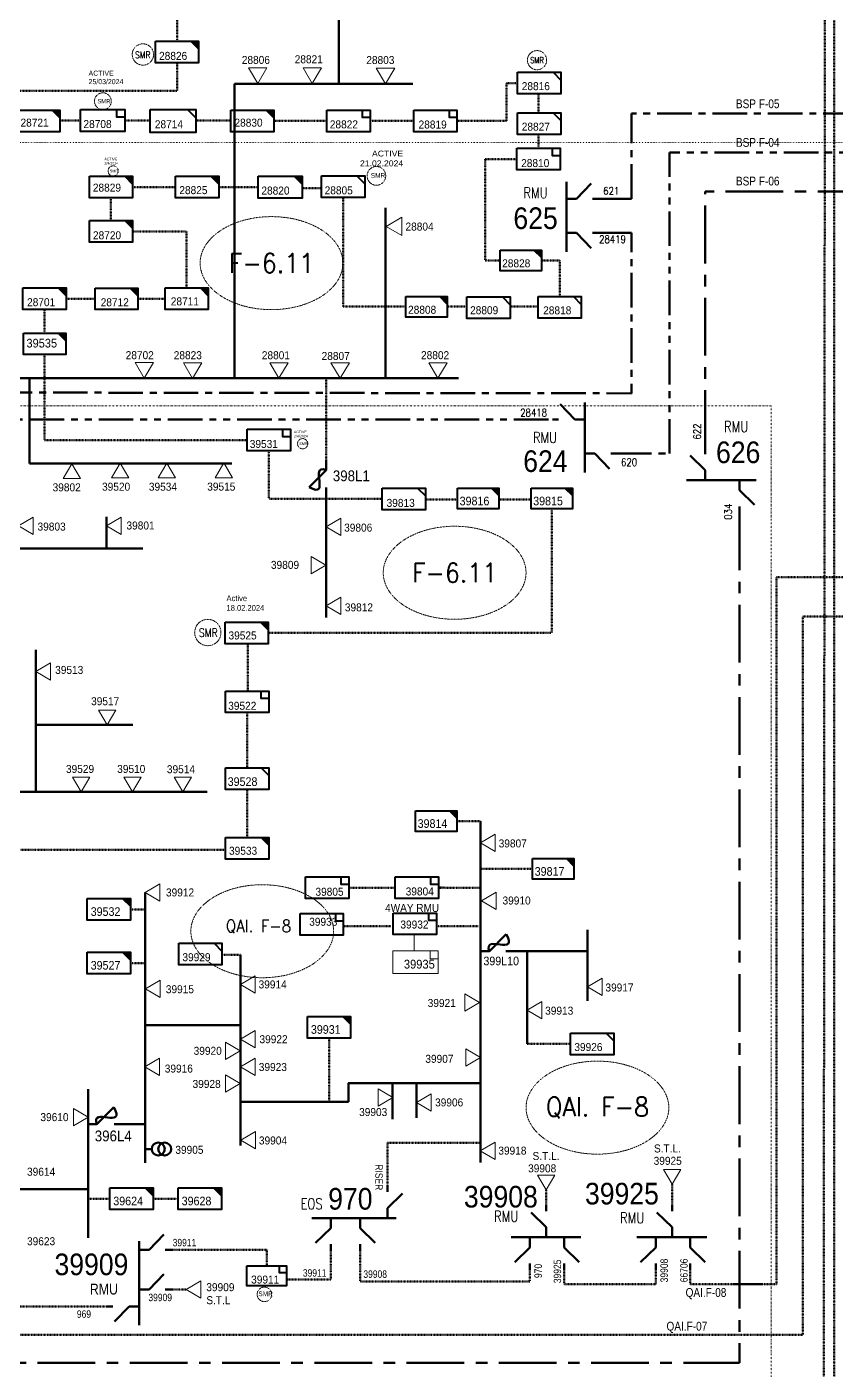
# Model space of a CAD drawing. Header units: metres. Extents: x 65984 to 144644, y -19036 to 23726.
# Drawn here: x 124752 to 125126, y 21395 to 22016 of the extents above; entities that cross this region are included whole.
import ezdxf
from ezdxf.enums import TextEntityAlignment as Align

# ---------------------------------------------------------------- set-up
doc = ezdxf.new("R2010")
doc.units = ezdxf.units.M
doc.header["$MEASUREMENT"] = 0
for name, pattern in [('( Center )', [2, 1.25, -0.25, 0.25, -0.25]), ('( Phantom )', [2.5, 1.25, -0.25, 0.25, -0.25, 0.25, -0.25]), ('DGN Style 1', [0.6, 0, -0.6]), ('DGN Style 2', [0.023128, 0, -0.023128]), ('DGN Style 3', [0.013877, 0, -0.013877]), ('DGN Style 4', [1.6, 0.8, -0.4, 0, -0.4])]:
    doc.linetypes.add(name, pattern=pattern)
doc.layers.get('0').update_dxf_attribs({"color": 95, "lineweight": 40})
for name, color, linetype, lineweight in [('d_eos', 111, 'Continuous', 40), ('d_fco', 5, 'Continuous', 40), ('d_fco text', 95, 'Continuous', 40), ('d_grid line', 7, 'DGN Style 1', 0), ('d_oh branch', 94, 'Continuous', 40), ('d_switch', 95, 'Continuous', 40), ('d_tf', 1, 'Continuous', 40), ('d_tf no', 6, 'Continuous', 40), ('d_tf_200', 1, 'Continuous', 40), ('d_ug cable', 95, 'Continuous', 40), ('d_ug main line', 95, 'Continuous', 40), ('d_unit sub', 7, 'Continuous', 40), ('FDR  1  16', 234, 'Continuous', 40), ('FDR  2  19', 172, 'Continuous', 40), ('fedr no', 95, 'Continuous', 40), ('Level 37', 7, 'Continuous', 0)]:
    doc.layers.add(name, color=color, linetype=linetype, lineweight=lineweight)
doc.styles.add('NASKHF', font='naskhf.shx', dxfattribs={"height": 8})
doc.styles.get("Standard").update_dxf_attribs({"font": 'txt.shx'})
doc.styles.add('Style-Arial', font='arial.ttf')
doc.styles.add('Style-ENGINEERING', font='ENGINEERING.shx')
doc.styles.add('Style-msdefault', font='msdefault.shx')
doc.styles.add('Style-STANDARD', font='STANDARD.shx')

# ---------------------------------------------------------------- blocks, each defined once
blk = doc.blocks.new('TF3')
at = {"color": 0, "linetype": 'ByBlock', "lineweight": -2}
for p, q in [((11.3, 9), (18.3, 9)), ((18.3, 9), (18.3, 2))]:
    blk.add_line(p, q, dxfattribs=at)
at = {"color": 0, "linetype": 'ByBlock', "lineweight": -2, "flags": 128}
blk.add_lwpolyline([(18.3, 2), (11.3, 2), (11.3, 9)], dxfattribs=at)
at = {"color": 0, "linetype": 'ByBlock', "lineweight": -2}
blk.add_3dface([(-21.7, 9), (18.3, 9), (18.3, -11), (-21.7, -11)], dxfattribs=at)
blk = doc.blocks.new('TF_8')
at = {"color": 0, "linetype": 'ByBlock', "lineweight": -2}
blk.add_line((6.3, 4.95), (9.9, 1.35), dxfattribs=at)
blk.add_3dface([(-10.1, 4.95), (9.9, 4.95), (9.9, -5.05), (-10.1, -5.05)], dxfattribs=at)
blk = doc.blocks.new('exist.us-1000kva')
at = {"color": 0, "linetype": 'ByBlock', "lineweight": -2, "flags": 128}
blk.add_lwpolyline([(40, 12.9), (32.8, 20), (40, 20)], close=True, dxfattribs=at)
at = {"color": 0, "linetype": 'ByBlock', "lineweight": -2, "extrusion": (0, 0, -1)}
blk.add_solid([(-40, 12.9), (-32.8, 20), (-40, 20)], dxfattribs=at)
at = {"color": 0, "linetype": 'ByBlock', "lineweight": -2, "xscale": 2, "yscale": 2}
blk.add_blockref('TF_8', (20.2, 10.1), dxfattribs=at)
blk = doc.blocks.new('TFU_9')
at = {"layer": 'd_tf_200', "color": 1, "linetype": 'Continuous', "lineweight": 53}
blk.add_line((0, 10), (0, 0), dxfattribs=at)
for centre in [(0, 30), (0, 20)]:
    blk.add_circle(centre, 10, dxfattribs=at)
blk = doc.blocks.new('FUSE01')
at = {"color": 0, "linetype": 'ByBlock', "lineweight": -2}
blk.add_line((0, -17.15), (0, -22.55), dxfattribs=at)
at = {"color": 0, "linetype": 'ByBlock', "lineweight": -2, "flags": 128}
blk.add_lwpolyline([(0, 0.05), (0, -5.75), (-11.2, -16.95)], dxfattribs=at)
at = {"color": 0, "linetype": 'ByBlock', "lineweight": -2}
blk.add_open_spline([(-11.2, -16.95), (3.4, -25.35), (-11.6, -1.35), (0, -5.75)], degree=3, dxfattribs=at)
blk = doc.blocks.new('*U915')
at = {"layer": 'd_eos', "color": 7, "linetype": 'Continuous', "lineweight": 211, "ltscale": 0.638341}
for p, q in [((-4.63, 8.41), (-11.43, 15.41)), ((0.02, 16.15), (0.02, -16.17)), ((-12.08, 8.41), (-14.9, 8.41)), ((0.02, 8.41), (-4.63, 8.41)), ((0.02, -7.45), (4.67, -7.45)), ((4.67, -7.45), (11.46, -14.45)), ((12.11, -7.45), (14.93, -7.45))]:
    blk.add_line(p, q, dxfattribs=at)
blk = doc.blocks.new('*U917')
at = {"layer": 'd_eos', "color": 7, "linetype": 'Continuous', "lineweight": 211, "ltscale": 0.638341}
for p, q in [((0.15, 12.11), (0.15, 14.94)), ((0.15, 4.67), (-6.85, 11.47)), ((16.17, 0.02), (-16.15, 0.02)), ((-7.43, 0.02), (-7.43, -4.63)), ((0.15, 0.02), (0.15, 4.67)), ((8.43, 0.02), (8.43, -4.63)), ((-7.43, -4.63), (-14.43, -11.43)), ((8.43, -4.63), (15.43, -11.43)), ((-7.43, -12.08), (-7.43, -14.9)), ((8.43, -12.07), (8.43, -14.9))]:
    blk.add_line(p, q, dxfattribs=at)
blk = doc.blocks.new('TRA1_457')
at = {"layer": 'd_tf', "color": 5, "linetype": 'Continuous', "lineweight": 0, "ltscale": 0.000361655, "extrusion": (0, 0, -1), "flags": 128}
blk.add_lwpolyline([(-10, -17), (0, 0), (10, -17)], close=True, dxfattribs=at)
blk = doc.blocks.new('TRA1_456')
at = {"layer": 'd_tf', "color": 5, "linetype": 'Continuous', "lineweight": 0, "ltscale": 0.000361655, "xscale": 1.000046566207836, "yscale": 1.000046566207836, "zscale": 1.000046566207836, "rotation": 180}
blk.add_blockref('TRA1_457', (0, 0), dxfattribs=at)
blk = doc.blocks.new('TRA1_459')
at = {"layer": 'd_tf', "color": 1, "linetype": 'Continuous', "lineweight": 0, "ltscale": 0.000361655, "extrusion": (0, 0, -1), "flags": 128}
blk.add_lwpolyline([(-10, -17), (0, 0), (10, -17)], close=True, dxfattribs=at)
blk = doc.blocks.new('TRA1_458')
at = {"layer": 'd_tf', "color": 1, "linetype": 'Continuous', "lineweight": 0, "ltscale": 0.000361655, "xscale": 1.000046566207836, "yscale": 1.000046566207836, "zscale": 1.000046566207836, "rotation": 180}
blk.add_blockref('TRA1_459', (0, 0), dxfattribs=at)
blk = doc.blocks.new('TRA1_463')
at = {"layer": 'd_tf', "color": 1, "linetype": 'Continuous', "lineweight": 0, "ltscale": 0.000361655, "flags": 128}
blk.add_lwpolyline([(10, -16.9), (0, 0.1), (-10, -16.9)], close=True, dxfattribs=at)
blk = doc.blocks.new('TRA1_462')
at = {"layer": 'd_tf', "color": 1, "linetype": 'Continuous', "lineweight": 0, "ltscale": 0.000361655, "xscale": 1.000046566207836, "yscale": 1.000046566207836, "zscale": 1.000046566207836, "rotation": 180}
blk.add_blockref('TRA1_463', (0, 0), dxfattribs=at)
blk = doc.blocks.new('TRA1_465')
at = {"layer": 'd_tf', "color": 1, "linetype": 'Continuous', "lineweight": 0, "ltscale": 0.000361655, "extrusion": (0, 0, -1), "flags": 128}
blk.add_lwpolyline([(-10, -17), (0, 0), (10, -17)], close=True, dxfattribs=at)
blk = doc.blocks.new('TRA1_464')
at = {"layer": 'd_tf', "color": 1, "linetype": 'Continuous', "lineweight": 0, "ltscale": 0.000361655, "xscale": 1.000046566207836, "yscale": 1.000046566207836, "zscale": 1.000046566207836, "rotation": 180}
blk.add_blockref('TRA1_465', (0, 0), dxfattribs=at)
blk = doc.blocks.new('TRA1_467')
at = {"layer": 'd_tf', "color": 1, "linetype": 'Continuous', "lineweight": 0, "ltscale": 0.000366392, "extrusion": (0, 0, -1), "flags": 128}
blk.add_lwpolyline([(-10, -17), (0, 0), (10, -17)], close=True, dxfattribs=at)
blk = doc.blocks.new('TRA1_466')
at = {"layer": 'd_tf', "color": 1, "linetype": 'Continuous', "lineweight": 0, "ltscale": 0.000366392, "xscale": 1.000046566207834, "yscale": 1.000046566207834, "zscale": 1.000046566207834, "rotation": 180}
blk.add_blockref('TRA1_467', (0, 0), dxfattribs=at)
blk = doc.blocks.new('TRA1_535')
at = {"layer": 'd_tf', "color": 5, "linetype": 'Continuous', "lineweight": 0, "ltscale": 0.000361655, "extrusion": (0, 0, -1), "flags": 128}
blk.add_lwpolyline([(-10, -17), (0, 0), (10, -17)], close=True, dxfattribs=at)
blk = doc.blocks.new('TRA1_534')
at = {"layer": 'd_tf', "color": 5, "linetype": 'Continuous', "lineweight": 0, "ltscale": 0.000361655, "xscale": 1.000046566207836, "yscale": 1.000046566207836, "zscale": 1.000046566207836, "rotation": 180}
blk.add_blockref('TRA1_535', (0, 0), dxfattribs=at)
blk = doc.blocks.new('TRA1_537')
at = {"layer": 'd_tf', "color": 5, "linetype": 'Continuous', "lineweight": 0, "ltscale": 0.000361655, "flags": 128}
blk.add_lwpolyline([(10.1, -17), (0.1, 0), (-9.9, -17)], close=True, dxfattribs=at)
blk = doc.blocks.new('TRA1_536')
at = {"layer": 'd_tf', "color": 5, "linetype": 'Continuous', "lineweight": 0, "ltscale": 0.000361655, "xscale": 1.000046566207836, "yscale": 1.000046566207836, "zscale": 1.000046566207836, "rotation": 180}
blk.add_blockref('TRA1_537', (0, 0), dxfattribs=at)
blk = doc.blocks.new('TRA1_469')
at = {"layer": 'd_tf', "color": 1, "linetype": 'Continuous', "lineweight": 0, "ltscale": 0.000361655, "flags": 128}
blk.add_lwpolyline([(10.1, -17.1), (0.1, -0.1), (-9.9, -17.1)], close=True, dxfattribs=at)
blk = doc.blocks.new('TRA1_468')
at = {"layer": 'd_tf', "color": 1, "linetype": 'Continuous', "lineweight": 0, "ltscale": 0.000361655, "xscale": 1.000046566207836, "yscale": 1.000046566207836, "zscale": 1.000046566207836, "rotation": 180}
blk.add_blockref('TRA1_469', (0, 0), dxfattribs=at)
blk = doc.blocks.new('TRA1_461')
at = {"layer": 'd_tf', "color": 5, "linetype": 'Continuous', "lineweight": 0, "ltscale": 0.000361655, "flags": 128}
blk.add_lwpolyline([(10, -17), (0, 0), (-10, -17)], close=True, dxfattribs=at)
blk = doc.blocks.new('TRA1_460')
at = {"layer": 'd_tf', "color": 5, "linetype": 'Continuous', "lineweight": 0, "ltscale": 0.000361655, "xscale": 1.000046566207836, "yscale": 1.000046566207836, "zscale": 1.000046566207836, "rotation": 180}
blk.add_blockref('TRA1_461', (0, 0), dxfattribs=at)

msp = doc.modelspace()

# ---------------------------------------------------------------- linework, layer by layer
at = {"layer": 'd_eos', "color": 7, "linetype": 'Continuous', "lineweight": 211, "ltscale": 0.638341}
for p, q in [((125001.41, 21944.76), (125001.41, 21912.44)), ((125006.06, 21937.01), (125012.86, 21944.02)), ((125001.41, 21937.01), (125006.06, 21937.01)), ((125013.51, 21937.01), (125016.33, 21937.01)), ((125001.41, 21921.16), (125006.06, 21921.16)), ((125006.06, 21921.16), (125012.86, 21914.15)), ((125013.5, 21921.16), (125016.33, 21921.16)), ((124918.61, 21477.78), (124918.61, 21480.6)), ((124918.61, 21470.33), (124925.61, 21477.13)), ((124918.61, 21465.68), (124918.61, 21470.33)), ((124922.64, 21465.69), (124883.68, 21465.68)), ((124892.4, 21465.68), (124892.4, 21461.03)), ((124905.95, 21465.69), (124905.95, 21461.04)), ((124808.39, 21451.07), (124815.18, 21458.07)), ((124892.4, 21461.03), (124885.39, 21454.24)), ((124905.95, 21461.04), (124912.95, 21454.24)), ((124803.74, 21455.1), (124803.74, 21416.14)), ((124803.74, 21451.07), (124808.39, 21451.07)), ((124815.83, 21451.07), (124818.66, 21451.07)), ((124892.4, 21453.59), (124892.4, 21450.77)), ((124905.95, 21453.59), (124905.95, 21450.77)), ((124808.39, 21432.73), (124815.18, 21439.73)), ((124803.74, 21432.73), (124808.39, 21432.73)), ((124815.83, 21432.73), (124818.66, 21432.73)), ((124791.65, 21424.86), (124788.82, 21424.86)), ((124799.09, 21424.86), (124792.29, 21417.86)), ((124803.74, 21424.86), (124799.09, 21424.86))]:
    msp.add_line(p, q, dxfattribs=at)
at = {"layer": 'd_grid line', "color": 7, "linetype": 'DGN Style 1', "lineweight": 0, "flags": 128}
for points in [[(124328.35, 21962.97), (124328.35, 22562.98), (125318.3, 22562.98), (125318.3, 21962.97)], [(124328.35, 21362.97), (124328.35, 21962.97), (125318.3, 21962.97), (125318.3, 21362.97)]]:
    msp.add_lwpolyline(points, close=True, dxfattribs=at)
at = {"layer": 'd_oh branch', "color": 5, "linetype": 'Continuous', "lineweight": 100}
for p, q in [((124896.1, 21990.1), (124896.1, 22037.52)), ((124917.67, 21853.96), (124917.67, 21932.81)), ((124698.58, 21853.96), (124951.48, 21853.96)), ((124890.27, 21799.77), (124890.27, 21743.36)), ((124788.66, 21775.2), (124788.66, 21789.92)), ((124755.99, 21728.38), (124755.99, 21662.72)), ((124755.99, 21693.79), (124800.77, 21693.79)), ((124637.73, 21662.7), (124835.18, 21662.72))]:
    msp.add_line(p, q, dxfattribs=at)
at = {"layer": 'd_oh branch', "color": 1, "linetype": 'Continuous', "lineweight": 100}
for p, q in [((124961.71, 21491.35), (124961.71, 21649.26)), ((124806.57, 21491.2), (124806.57, 21616.16)), ((124983.28, 21589.06), (124983.28, 21546.22)), ((124850.61, 21499.21), (124850.61, 21587.45)), ((124850.61, 21554.95), (124806.57, 21554.95)), ((124921.02, 21511.48), (124921.02, 21528.07)), ((124780.11, 21456.59), (124780.11, 21525.32)), ((124806.57, 21509.08), (124795.5, 21509.08)), ((124780.11, 21479.01), (124744.06, 21479.01))]:
    msp.add_line(p, q, dxfattribs=at)
at = {"layer": 'd_oh branch', "color": 5, "linetype": 'Continuous', "lineweight": 100, "flags": 128}
for points in [[(124847.83, 21853.96), (124847.83, 21990.1)], [(124847.83, 21990.1), (124930.32, 21990.1)], [(124753.04, 21853.96), (124753.04, 21814.53)], [(124753.04, 21814.53), (124846.57, 21814.53)], [(124747.95, 21775.2), (124805.54, 21775.2)]]:
    msp.add_lwpolyline(points, dxfattribs=at)
at = {"layer": 'd_oh branch', "color": 1, "linetype": 'Continuous', "lineweight": 13, "flags": 128}
msp.add_lwpolyline([(124931.04, 21596.74), (124931.04, 21589.31)], dxfattribs=at)
at = {"layer": 'd_oh branch', "color": 1, "linetype": 'Continuous', "lineweight": 100, "flags": 128}
for points in [[(125011.1, 21599.01), (125011.1, 21566.07)], [(124973.44, 21589.06), (125011.1, 21589.06)], [(124900.59, 21519.4), (124900.59, 21528.07), (124961.71, 21528.07)], [(124932.1, 21512.01), (124932.1, 21528.07)], [(124850.61, 21519.4), (124900.59, 21519.4)]]:
    msp.add_lwpolyline(points, dxfattribs=at)
at = {"layer": 'd_ug cable', "color": 6, "linetype": 'DGN Style 3', "lineweight": 100}
msp.add_line((124821.29, 22009.84), (124821.29, 22029), dxfattribs=at)
at = {"layer": 'd_ug cable', "color": 5, "linetype": 'DGN Style 3', "lineweight": 100}
for p, q in [((124988.48, 21977), (124988.48, 21985.43)), ((124767.15, 21973.16), (124776.64, 21973.16)), ((124797.09, 21973.16), (124808.8, 21973.16)), ((124830, 21973.16), (124846.22, 21973.16)), ((124866.11, 21972.97), (124890.58, 21972.97)), ((124910.57, 21972.97), (124930.75, 21972.97)), ((124988.48, 21960.35), (124988.48, 21966.71)), ((124820.56, 21942.36), (124800.66, 21942.36)), ((124840.56, 21942.36), (124858.79, 21942.36)), ((124790.71, 21937.37), (124790.71, 21926.9)), ((124769.93, 21890.71), (124783.37, 21890.71)), ((124803.21, 21890.68), (124815.74, 21890.68)), ((124946.3, 21887.15), (124955.44, 21887.15)), ((124975.65, 21887.15), (124988.42, 21887.15)), ((124890.27, 21815.6), (124890.27, 21853.99)), ((124936.16, 21797.89), (124951.05, 21797.89)), ((124970.18, 21797.89), (124985.07, 21797.89)), ((124853.97, 21709.39), (124853.97, 21731.25)), ((124853.73, 21673.91), (124853.73, 21699.39)), ((124853.73, 21663.91), (124853.73, 21641.72))]:
    msp.add_line(p, q, dxfattribs=at)
at = {"layer": 'd_ug cable', "color": 1, "linetype": 'DGN Style 3', "lineweight": 100}
for p, q in [((124961.71, 21649.26), (124950.71, 21649.26)), ((124985.77, 21627.13), (124961.71, 21627.13)), ((124942.23, 21618.57), (124945.16, 21618.57)), ((124942.23, 21618.43), (124961.69, 21618.43)), ((124799.72, 21608.44), (124806.57, 21608.44)), ((124941.07, 21600.72), (124960.53, 21600.72)), ((124799.72, 21583.6), (124806.57, 21583.6)), ((124850.61, 21587.45), (124842.07, 21587.45)), ((124891.6, 21548.93), (124891.6, 21519.4)), ((124780.11, 21474.63), (124790.2, 21474.63)), ((124810.17, 21474.63), (124821.84, 21474.63)), ((124818.66, 21432.73), (124825.46, 21432.73))]:
    msp.add_line(p, q, dxfattribs=at)
at = {"layer": 'd_ug cable', "color": 1, "linetype": 'DGN Style 3', "lineweight": 100, "flags": 128}
for points in [[(124793.56, 20416.16), (124792.07, 20891.4), (125120.04, 20891.44), (125121.21, 22335.69), (123123.25, 22333.08)], [(125098.65, 21762.07), (125098.65, 21435.12), (125078.86, 21435.12)], [(128118.74, 21007.54), (128118.74, 21762.07), (125098.65, 21762.07)], [(124922.24, 21618.33), (124900.74, 21618.33)], [(124920.11, 21600.72), (124898.61, 21600.72)], [(124983.28, 21546.22), (125003.38, 21546.22)], [(124918.61, 21480.6), (124918.61, 21500.55), (124961.71, 21500.55)], [(124788.82, 21424.86), (124700.27, 21424.86), (124700.27, 21457.68), (124677.53, 21457.68)], [(124818.66, 21451.07), (124862.78, 21451.07), (124862.78, 21443.58)], [(124892.4, 21450.77), (124892.4, 21437.33), (124871.95, 21437.33)], [(124905.95, 21450.77), (124905.95, 21436.38), (124984.46, 21436.38), (124984.46, 21441.81)], [(125000.36, 21441.88), (125000.36, 21435.12), (125042.72, 21435.12), (125042.72, 21441.88)], [(125058.58, 21441.88), (125058.58, 21435.12), (125092.03, 21435.12)]]:
    msp.add_lwpolyline(points, dxfattribs=at)
at = {"layer": 'd_ug cable', "color": 11, "linetype": 'DGN Style 3', "lineweight": 100, "flags": 128}
msp.add_lwpolyline([(116936.07, 20791.07), (116989.75, 20791.07), (116989.75, 20008.05), (117030.6, 20008.05), (117030.6, 19932.59), (125125.2, 19932.59), (125125.2, 22069.98), (125473.72, 22069.98)], dxfattribs=at)
at = {"layer": 'd_ug cable', "color": 6, "linetype": 'DGN Style 3', "lineweight": 100, "flags": 128}
msp.add_lwpolyline([(124565.46, 21973.87), (124555.76, 21973.87), (124555.76, 21986.82), (124821.29, 21986.82), (124821.29, 21999.86)], dxfattribs=at)
at = {"layer": 'd_ug cable', "color": 5, "linetype": 'DGN Style 3', "lineweight": 100, "flags": 128}
for points in [[(124950.75, 21972.97), (124973.74, 21972.97), (124973.74, 21990.43), (124978.84, 21990.43)], [(124970.73, 21908.44), (124963.84, 21908.44), (124963.84, 21955.35), (124978.48, 21955.35)], [(124888.31, 21941.87), (124879.44, 21941.87)], [(124898.09, 21937.51), (124898.09, 21887.15), (124927.29, 21887.15)], [(124825.73, 21895.72), (124825.73, 21921.91), (124800.66, 21921.91)], [(124998.31, 21891.74), (124998.31, 21908.44), (124989.83, 21908.44)], [(124759.95, 21874.62), (124759.95, 21885.71)], [(124853.71, 21825.43), (124759.95, 21825.43), (124760.03, 21864.98)], [(124863.48, 21736.26), (124994.62, 21736.26), (124994.62, 21793.6)], [(124843.75, 21636.03), (124657.43, 21636.03)]]:
    msp.add_lwpolyline(points, dxfattribs=at)
at = {"layer": 'd_ug cable', "color": 2, "linetype": 'DGN Style 4', "lineweight": 0, "flags": 128}
msp.add_lwpolyline([(124555.56, 21761.18), (124506.14, 21761.18), (124506.14, 21841.3), (125096.13, 21841.3), (125096.13, 20901.83), (124834.53, 20901.83), (124834.53, 20415.29)], dxfattribs=at)
at = {"layer": 'd_ug cable', "color": 5, "linetype": 'DGN Style 2', "lineweight": 100, "flags": 128}
msp.add_lwpolyline([(124916.16, 21798.18), (124863.7, 21798.18), (124863.7, 21820.44)], dxfattribs=at)
at = {"layer": 'd_ug cable', "color": 2, "linetype": 'DGN Style 3', "lineweight": 13}
for centre, radius in [((124805.5, 22003.67), 4.93), ((124987.82, 22001.04), 4.44), ((124786.98, 21982.05), 3.89), ((124913.52, 21947.56), 4.32), ((124835.53, 21736.42), 6.09), ((124861.71, 21430.44), 3.36)]:
    msp.add_circle(centre, radius, dxfattribs=at)
at = {"layer": 'd_ug cable', "color": 1, "linetype": 'DGN Style 3', "lineweight": 13}
for centre in [(124791.73, 21949.84), (124879.39, 21823.72)]:
    msp.add_circle(centre, 2.36, dxfattribs=at)
at = {"layer": 'd_ug main line', "color": 220, "linetype": '( Center )', "lineweight": 140, "ltscale": 12.802868}
for p, q in [((125016.33, 21937.01), (125031.52, 21937.01)), ((125016.33, 21921.16), (125031.52, 21921.16))]:
    msp.add_line(p, q, dxfattribs=at)
at = {"layer": 'd_ug main line', "color": 220, "linetype": '( Center )', "lineweight": 140, "ltscale": 12.802868, "flags": 128}
for points in [[(125031.52, 21937.01), (125031.52, 21976.38), (128516.68, 21976.38)], [(124482.25, 21847.71), (125031.52, 21847.01), (125031.52, 21921.16)]]:
    msp.add_lwpolyline(points, dxfattribs=at)
at = {"layer": 'd_ug main line', "color": 131, "linetype": '( Phantom )', "lineweight": 70, "ltscale": 12.802868, "flags": 128}
for points in [[(125049.15, 21819.13), (125049.15, 21958.38), (128429.36, 21958.38), (128429.36, 21842.29), (128978.78, 21842.29)], [(124304.94, 21834.98), (124996.4, 21834.98)], [(125024.82, 21819.13), (125049.15, 21819.13)]]:
    msp.add_lwpolyline(points, dxfattribs=at)
at = {"layer": 'd_ug main line', "color": 5, "linetype": 'DGN Style 3', "lineweight": 140, "flags": 128}
for points in [[(128853.83, 20829.63), (128099.26, 20829.63), (128099.26, 21743.89), (125110.71, 21743.89), (125110.71, 21411.77)], [(124651.46, 21479.64), (124630.88, 21479.64), (124630.88, 21411.77), (125110.71, 21411.77)]]:
    msp.add_lwpolyline(points, dxfattribs=at)
at = {"layer": 'FDR  1  16', "color": 7, "linetype": '( Center )', "lineweight": 120, "ltscale": 21.338113, "flags": 128}
for points in [[(125065.62, 21821.76), (125065.62, 21940.38), (128413.98, 21940.38), (128413.98, 21816.86)], [(125081.48, 21791.92), (125081.48, 21791.92), (125081.48, 21398.75)], [(123988.61, 21398.75), (125081.48, 21398.75)]]:
    msp.add_lwpolyline(points, dxfattribs=at)
at = {"layer": 'FDR  2  19', "color": 1, "linetype": 'DGN Style 3', "lineweight": 53}
for p, q in [((124992.08, 21471.72), (124992.09, 21478.66)), ((125050.31, 21471.72), (125050.31, 21481.39))]:
    msp.add_line(p, q, dxfattribs=at)
at = {"layer": 'fedr no', "color": 82, "linetype": 'DGN Style 3', "lineweight": 13, "true_color": 0x1dc70e}
for centre in [(124864.99, 21907.21), (124949.71, 21764.06), (124860.71, 21598.32), (125015.76, 21516.76)]:
    msp.add_ellipse(centre, major_axis=(33.02, 0), ratio=0.651175, dxfattribs=at)

# ---------------------------------------------------------------- block references
at = {"layer": 'd_eos', "color": 7, "linetype": 'Continuous', "lineweight": 211, "ltscale": 0.638341}
for name, p in [('*U915', (125009.89, 21826.58)), ('*U917', (124991.93, 21456.78)), ('*U917', (125050.16, 21456.78))]:
    msp.add_blockref(name, p, dxfattribs=at)
at = {"layer": 'd_eos', "color": 7, "linetype": 'Continuous', "lineweight": 211, "ltscale": 0.638341, "extrusion": (0, 0, -1), "rotation": 90.00000000000001}
msp.add_blockref('*U915', (-125073.07, 21806.82), dxfattribs=at)
at = {"layer": 'd_fco', "color": 5, "linetype": 'Continuous', "lineweight": 100, "xscale": 0.7, "yscale": 0.7, "zscale": 0.2499179648993302, "rotation": 359.9999999999999}
msp.add_blockref('FUSE01', (124890.27, 21815.55), dxfattribs=at)
at = {"layer": 'd_fco', "color": 1, "linetype": 'Continuous', "lineweight": 100, "xscale": 0.7, "yscale": -0.7}
for p, zscale, rotation in [((124961.74, 21589.06), 0.2499179648993302, 269.9999999999999), ((124780.15, 21509.08), 0.08714100615406517, 270)]:
    msp.add_blockref('FUSE01', p, dxfattribs=dict(at, zscale=zscale, rotation=rotation))
at = {"layer": 'd_tf', "color": 5, "linetype": 'Continuous', "lineweight": 0, "ltscale": 0.000361655}
for name, p, xscale, yscale, zscale, rotation in [('TRA1_536', (124858.69, 21990.31), 0.425244286565288, 0.425244286565288, 0.425244286565288, 359.9999999999999), ('TRA1_536', (124883.86, 21990.31), 0.425244286565288, 0.425244286565288, 0.425244286565288, 359.9999999999999), ('TRA1_536', (124917.75, 21990.1), 0.425244286565288, 0.425244286565288, 0.425244286565288, 359.9999999999999), ('TRA1_536', (124917.99, 21924.15), 0.425244286565288, 0.425244286565288, 0.425244286565288, 269.9999999999999), ('TRA1_534', (124806.15, 21853.97), 0.425244286565288, 0.425244286565288, 0.425244286565288, 359.9999999999999), ('TRA1_534', (124828.47, 21853.93), 0.425244286565288, 0.425244286565288, 0.425244286565288, 359.9999999999999), ('TRA1_534', (124868.39, 21853.96), 0.425244286565288, 0.425244286565288, 0.425244286565288, 359.9999999999999), ('TRA1_534', (124896.74, 21853.96), 0.425244286565288, 0.425244286565288, 0.425244286565288, 359.9999999999999), ('TRA1_456', (124772.61, 21814.38), 0.4, 0.4, 0.4, 180), ('TRA1_456', (124794.95, 21814.69), 0.4, 0.4, 0.4, 180), ('TRA1_460', (124816.61, 21814.69), 0.4, 0.4, 0.4, 180), ('TRA1_456', (124842.88, 21814.81), 0.4, 0.4, 0.4, 180), ('TRA1_456', (124747.96, 21785.8), 0.4, 0.4, 0.4, 270), ('TRA1_456', (124890.12, 21767.5), 0.4, 0.4, 0.4, 89.99999999999997), ('TRA1_456', (124755.98, 21718.41), 0.4, 0.4, 0.4, 270), ('TRA1_456', (124776.98, 21662.7), 0.4, 0.4, 0.4, 359.9999999999999), ('TRA1_456', (124800.67, 21662.7), 0.4, 0.4, 0.4, 359.9999999999999), ('TRA1_456', (124823.98, 21662.7), 0.4, 0.4, 0.4, 359.9999999999999)]:
    msp.add_blockref(name, p, dxfattribs=dict(at, xscale=xscale, yscale=yscale, zscale=zscale, rotation=rotation))
at = {"layer": 'd_tf', "color": 5, "linetype": 'Continuous', "lineweight": 0, "ltscale": 0.000361655, "extrusion": (0, 0, -1)}
for name, p, xscale, yscale, zscale, rotation in [('TRA1_534', (-124941.99, 21853.95), 0.425244286565288, 0.425244286565288, 0.425244286565288, 359.9999999999999), ('TRA1_456', (-124788.66, 21785.73), 0.4, 0.4, 0.4, 90), ('TRA1_456', (-124890.26, 21785.35), 0.4, 0.4, 0.4, 90.00000000000001), ('TRA1_456', (-124890.26, 21748.75), 0.4, 0.4, 0.4, 90.00000000000001)]:
    msp.add_blockref(name, p, dxfattribs=dict(at, xscale=xscale, yscale=yscale, zscale=zscale, rotation=rotation))
at = {"layer": 'd_tf', "color": 5, "linetype": 'Continuous', "lineweight": 0, "ltscale": 0.000361655, "extrusion": (0, 0, -1), "xscale": 0.4, "yscale": 0.4, "zscale": 0.4}
msp.add_blockref('TRA1_456', (-124788.98, 21693.78), dxfattribs=at)
at = {"layer": 'd_tf', "color": 1, "linetype": 'Continuous', "lineweight": 0, "ltscale": 0.000361655, "extrusion": (0, 0, -1), "xscale": 0.4, "yscale": 0.4, "zscale": 0.4}
for name, p, rotation in [('TRA1_458', (-124961.71, 21639.26), 90.00000000000001), ('TRA1_468', (-124962.14, 21612.43), 90.00000000000001), ('TRA1_458', (-125011.09, 21572.55), 90.00000000000001), ('TRA1_458', (-124983.26, 21561.76), 90.00000000000001), ('TRA1_462', (-124850.5, 21543.04), 270.0056822723145), ('TRA1_464', (-124850.55, 21527.97), 270.0056822723848), ('TRA1_462', (-124921.03, 21521.49), 269.9999999996048), ('TRA1_462', (-124780.09, 21512.35), 269.9999999999999), ('TRA1_458', (-124961.58, 21496.82), 90.00000000000001), ('TRA1_462', (-124825.48, 21432.72), 89.99999999999994)]:
    msp.add_blockref(name, p, dxfattribs=dict(at, rotation=rotation))
at = {"layer": 'd_tf', "color": 1, "linetype": 'Continuous', "lineweight": 0, "ltscale": 0.000361655, "xscale": 0.4, "yscale": 0.4, "zscale": 0.4}
for name, p, rotation in [('TRA1_462', (124806.54, 21616.18), 270), ('TRA1_462', (124806.75, 21571.73), 270), ('TRA1_462', (124850.63, 21573.68), 270), ('TRA1_458', (124961.15, 21565.34), 89.99999999999997), ('TRA1_462', (124850.72, 21548.46), 270), ('TRA1_462', (124806.49, 21535.67), 270), ('TRA1_462', (124850.72, 21535.58), 270), ('TRA1_458', (124961.64, 21539.98), 89.99999999999997), ('TRA1_468', (124850.71, 21501.64), 270)]:
    msp.add_blockref(name, p, dxfattribs=dict(at, rotation=rotation))
at = {"layer": 'd_tf', "color": 1, "linetype": 'Continuous', "lineweight": 0, "ltscale": 0.000366392, "extrusion": (0, 0, -1), "xscale": 0.4, "yscale": 0.4, "zscale": 0.4, "rotation": 89.99999999999997}
msp.add_blockref('TRA1_466', (-124932.02, 21519.19), dxfattribs=at)
at = {"layer": 'd_tf', "color": 1, "linetype": 'Continuous', "lineweight": 0, "ltscale": 0.000361655, "xscale": 0.4, "yscale": 0.4, "zscale": 0.4}
for name, p in [('TRA1_462', (125050.33, 21481.39)), ('TRA1_468', (124992.1, 21478.66))]:
    msp.add_blockref(name, p, dxfattribs=at)
at = {"layer": 'd_tf_200', "color": 1, "linetype": 'Continuous', "lineweight": 53, "xscale": 0.3, "yscale": 0.3, "zscale": 0.3, "rotation": 269.9999999999998}
msp.add_blockref('TFU_9', (124806.59, 21497.63), dxfattribs=at)
at = {"layer": 'd_unit sub', "color": 2, "linetype": 'Continuous', "lineweight": 40}
for name, p, xscale, yscale, zscale in [('exist.us-1000kva', (124811.34, 21999.86), 0.4973950146662732, 0.4988120492116785, 0.6975792102448954), ('TF3', (124787.73, 21973.67), 0.5111325605708967, 0.5111325605708967, 0.2449196056013438), ('exist.us-1000kva', (124780.77, 21937.37), 0.4973950146662732, 0.4988120492116785, 0.6975792102448954), ('TF_8', (124898.19, 21942.56), 0.999671859597321, 0.999671859597321, 0.2499179648993302), ('TF3', (124864.55, 21825.93), 0.4998359297986605, 0.4998359297986605, 0.2499179648993302), ('exist.us-1000kva', (124843.51, 21731.25), 0.4993602584163842, 0.5007828917679735, 0.6975792102448954)]:
    msp.add_blockref(name, p, dxfattribs=dict(at, xscale=xscale, yscale=yscale, zscale=zscale))
at = {"layer": 'd_unit sub', "color": 5, "linetype": 'Continuous', "lineweight": 40}
for name, p, xscale, yscale, zscale in [('TF_8', (124988.93, 21990.48), 0.999671859597321, 0.999671859597321, 0.2499179648993302), ('exist.us-1000kva', (124747.25, 21967.98), 0.4973950146662732, 0.4988120492116785, 0.6975792102448954), ('TF_8', (124819.51, 21973.02), 1.060069151533069, 1.060069151533069, 0.2449196056013438), ('exist.us-1000kva', (124846.22, 21967.98), 0.4973950146662732, 0.4988120492116785, 0.6975792102448954), ('TF3', (124901.42, 21973.47), 0.4998359297986605, 0.4998359297986605, 0.2499179648993302), ('TF3', (124941.6, 21973.47), 0.4998359297986605, 0.4998359297986605, 0.2499179648993302), ('TF_8', (124988.93, 21971.76), 0.999671859597321, 0.999671859597321, 0.2499179648993302), ('TF3', (124989.33, 21955.85), 0.4998359297986605, 0.4998359297986605, 0.2499179648993302), ('exist.us-1000kva', (124820.56, 21937.34), 0.5002049363608435, 0.501629976125428, 0.6975792102448954), ('exist.us-1000kva', (124858.79, 21937.25), 0.5088894923983718, 0.5103392736974587, 0.6975792102448954), ('exist.us-1000kva', (124780.77, 21916.92), 0.4973950146662732, 0.4988120492116785, 0.6975792102448954), ('exist.us-1000kva', (124970.73, 21903.65), 0.4774942224030571, 0.4788545613457996, 0.6975792102448954), ('exist.us-1000kva', (124749.96, 21885.71), 0.4993602584163842, 0.5007828917679735, 0.6975792102448954), ('exist.us-1000kva', (124783.37, 21885.74), 0.4959955919560563, 0.4974086396695361, 0.6975792102448954), ('exist.us-1000kva', (124815.74, 21885.71), 0.4993602584163842, 0.5007828917679735, 0.6975792102448954), ('exist.us-1000kva', (124927.2, 21882.17), 0.4774942224030571, 0.4788545613457996, 0.6975792102448954), ('TF_8', (124965.47, 21886.63), 0.999671859597321, 0.999671859597321, 0.2499179648993302), ('TF_8', (124998.41, 21886.79), 0.999671859597321, 0.999671859597321, 0.2499179648993302), ('exist.us-1000kva', (124750.28, 21864.98), 0.4874905505004564, 0.4888793681006514, 0.6278212892204059), ('TF_8', (124926.26, 21798.23), 0.999671859597321, 0.999671859597321, 0.2499179648993302), ('exist.us-1000kva', (124951.05, 21793.6), 0.4774942224030571, 0.4788545613457996, 0.6975792102448954), ('exist.us-1000kva', (124985.07, 21793.6), 0.4774942224030571, 0.4788545613457996, 0.6975792102448954), ('TF3', (124854.58, 21704.89), 0.4998359297986605, 0.4998359297986605, 0.2499179648993302), ('TF_8', (124853.83, 21668.96), 0.999671859597321, 0.999671859597321, 0.2499179648993302), ('exist.us-1000kva', (124843.75, 21631.7), 0.4993602584163842, 0.5007828917679735, 0.6975792102448954)]:
    msp.add_blockref(name, p, dxfattribs=dict(at, xscale=xscale, yscale=yscale, zscale=zscale))
at = {"layer": 'd_unit sub', "color": 1, "linetype": 'Continuous', "lineweight": 40}
for name, p, xscale, yscale, zscale in [('exist.us-1000kva', (124931.61, 21644.47), 0.4774942224030571, 0.4788545613457996, 0.6975792102448954), ('exist.us-1000kva', (124985.77, 21622.34), 0.4774942224030571, 0.4788545613457996, 0.6975792102448954), ('TF3', (124891.59, 21618.93), 0.4998359297986605, 0.4998359297986605, 0.2499179648993302), ('TF3', (124933.08, 21618.93), 0.4998359297986605, 0.4998359297986605, 0.2499179648993302), ('exist.us-1000kva', (124779.75, 21603.43), 0.4993602584163842, 0.5007828917679735, 0.6975792102448954), ('TF3', (124889.05, 21602.01), 0.4998359297986605, 0.4998359297986605, 0.2499179648993302), ('TF3', (124932.18, 21602.24), 0.4998359297986605, 0.4998359297986605, 0.2499179648993302), ('exist.us-1000kva', (124779.75, 21578.59), 0.4993602584163842, 0.5007828917679735, 0.6975792102448954), ('TF_8', (124832.17, 21587.81), 0.999671859597321, 0.999671859597321, 0.2499179648993302), ('exist.us-1000kva', (124881.62, 21548.93), 0.4993602584163842, 0.5007828917679735, 0.6975792102448954), ('TF_8', (125013.47, 21546.27), 0.999671859597321, 0.999671859597321, 0.2499179648993302), ('exist.us-1000kva', (124790.2, 21469.63), 0.4993602584163842, 0.5007828917679735, 0.6975792102448954), ('exist.us-1000kva', (124821.84, 21469.63), 0.4993602584163842, 0.5007828917679735, 0.6975792102448954), ('TF3', (124863.56, 21439.46), 0.4584617343675962, 0.4584617343675962, 0.212622143282644)]:
    msp.add_blockref(name, p, dxfattribs=dict(at, xscale=xscale, yscale=yscale, zscale=zscale))
at = {"layer": 'd_unit sub', "color": 1, "linetype": 'Continuous', "lineweight": 13, "xscale": 0.5261807098478364, "yscale": 0.5261807098478364, "zscale": 0.2749097613892633}
msp.add_blockref('TF3', (124932.5, 21584.58), dxfattribs=at)

# ---------------------------------------------------------------- texts
at = {"color": 4, "insert": (124925.9, 21951.93), "char_height": 2.7297, "attachment_point": 9}
msp.add_mtext('\\FENGINEERING;\\H1x;\\W1.09375;ACTIVE\\P21.02.2024', dxfattribs=at)
at = {"layer": 'd_fco text', "color": 5, "linetype": 'Continuous', "lineweight": 70, "style": 'Style-msdefault', "width": 0.92}
msp.add_text('398L1', height=5, dxfattribs=at).set_placement((124893.36, 21811.37), align=Align.TOP_LEFT)
at = {"layer": 'd_fco text', "color": 1, "linetype": 'DGN Style 3', "lineweight": 70, "style": 'Style-msdefault', "width": 0.92}
msp.add_text('399L10', height=4.008, dxfattribs=at).set_placement((124963.02, 21586.57), align=Align.TOP_LEFT)
at = {"layer": 'd_fco text', "color": 1, "linetype": 'Continuous', "lineweight": 70, "style": 'Style-msdefault', "width": 0.92}
msp.add_text('396L4', height=5, dxfattribs=at).set_placement((124783.23, 21506.18), align=Align.TOP_LEFT)
at = {"layer": 'd_switch', "color": 2, "linetype": 'Continuous', "lineweight": 30, "style": 'Style-msdefault', "width": 0.857143}
for s, p in [('BSP F-05', (125079.82, 21982.91)), ('BSP F-04', (125079.82, 21965.05)), ('BSP F-06', (125079.82, 21947.18)), ('QAI.F-08', (125056.54, 21433.33)), ('QAI.F-07', (125047.7, 21417.74))]:
    msp.add_text(s, height=4.057, dxfattribs=at).set_placement(p, align=Align.TOP_LEFT)
at = {"layer": 'd_switch', "color": 251, "linetype": 'Continuous', "lineweight": 30, "style": 'Style-ENGINEERING', "width": 0.857143}
msp.add_text('39911', height=3.43, dxfattribs=at).set_placement((124890.42, 21442.05), align=Align.TOP_RIGHT)
msp.add_text('969', height=3.43, dxfattribs=at).set_placement((124774.95, 21423.04), align=Align.TOP_LEFT)
at = {"layer": 'd_tf no', "color": 2, "linetype": 'Continuous', "lineweight": 40, "style": 'Style-msdefault', "width": 0.945946}
msp.add_text('28826', height=3.7, dxfattribs=at).set_placement((124812.98, 22004.88), align=Align.TOP_LEFT)
at = {"layer": 'd_tf no', "color": 5, "linetype": 'Continuous', "lineweight": 40, "style": 'Style-msdefault'}
for s, height, width, p in [('28806', 3.7, 0.945946, (124851.25, 22003)), ('28821', 3.7, 0.945946, (124875.71, 22003.32)), ('28803', 3.7, 0.945946, (124908.84, 22002.95)), ('28816', 3.7, 0.945946, (124980.75, 21990.88)), ('28721', 3.7, 0.945946, (124748.89, 21974.01)), ('28714', 3.7, 0.945946, (124811.02, 21973.26)), ('28830', 3.7, 0.945946, (124847.85, 21974.01)), ('28822', 3.7, 0.945946, (124891.97, 21973.21)), ('28819', 3.7, 0.945946, (124933.02, 21973.15)), ('28827', 3.7, 0.945946, (124980.75, 21972.16)), ('28810', 3.7, 0.945946, (124980.48, 21955.32)), ('28825', 3.7, 0.945946, (124822.35, 21942.8)), ('28820', 3.7, 0.945946, (124860.31, 21942.61)), ('28804', 3.7, 0.945946, (124926.97, 21925.96)), ('28720', 3.7, 0.945946, (124782.4, 21921.94)), ('28828', 3.7, 0.945946, (124971.69, 21908.98)), ('28701', 3.7, 0.945946, (124751.92, 21891)), ('28712', 3.7, 0.945946, (124785.97, 21890.97)), ('28711', 3.7, 0.945946, (124818.41, 21891.38)), ('28808', 3.7, 0.945946, (124928.16, 21887.5)), ('28809', 3.7, 0.945946, (124956.85, 21887.29)), ('28818', 3.7, 0.945946, (124990.66, 21887.22)), ('39535', 4.025, 0.945946, (124751.64, 21872.22)), ('28702', 3.7, 0.945946, (124797.53, 21866.5)), ('28823', 3.7, 0.945946, (124819.76, 21866.49)), ('28801', 3.7, 0.945946, (124860.51, 21866.48)), ('28807', 3.7, 0.945946, (124888.17, 21866.13)), ('28802', 3.7, 0.945946, (124934.15, 21866.5)), ('39802', 3.7, 0.945946, (124763.73, 21805.4)), ('39520', 3.7, 0.945946, (124786.6, 21805.69)), ('39515', 3.7, 0.945946, (124835.25, 21805.73)), ('39816', 4, 0.925, (124952.01, 21799.23)), ('39815', 4, 0.925, (124986.03, 21799.23)), ('39813', 3.7, 0.945946, (124918.23, 21798.21)), ('39803', 3.7, 0.945946, (124756.76, 21787.25)), ('39806', 3.7, 0.945946, (124898.59, 21786.78)), ('39809', 3.7, 0.945946, (124864.73, 21769.55)), ('39812', 3.7, 0.945946, (124898.92, 21749.91)), ('39513', 3.7, 0.945946, (124764.91, 21720.99)), ('39517', 3.7, 0.945946, (124781.54, 21706.51)), ('39522', 3.7, 0.945946, (124844.96, 21704.41)), ('39529', 3.7, 0.945946, (124769.91, 21675.2)), ('39510', 3.7, 0.945946, (124793.6, 21675.2)), ('39514', 3.7, 0.945946, (124816.6, 21675.07)), ('39528', 4, 0.925, (124844.71, 21669.49)), ('39533', 3.7, 0.945946, (124845.34, 21637.38))]:
    msp.add_text(s, height=height, dxfattribs=dict(at, width=width)).set_placement(p, align=Align.TOP_LEFT)
at = {"layer": 'd_tf no', "color": 1, "linetype": 'Continuous', "lineweight": 40, "style": 'Style-msdefault'}
for s, height, width, p in [('SMR', 1.966, 0.945946, (124784.46, 21983.05)), ('SMR', 2.185, 0.945946, (124910.93, 21948.84)), ('39814', 4, 0.925, (124932.58, 21650.1)), ('39807', 3.7, 0.945946, (124970.07, 21640.77)), ('39817', 4, 0.925, (124986.73, 21627.97)), ('39912', 3.7, 0.945946, (124816.17, 21618.11)), ('39910', 3.7, 0.945946, (124971.85, 21614.38)), ('39532', 4, 0.925, (124781.34, 21609.41)), ('39929', 3.7, 0.945946, (124823.78, 21588.16)), ('39527', 4, 0.925, (124781.34, 21584.57)), ('39914', 3.7, 0.945946, (124859.01, 21575.58)), ('39915', 3.7, 0.945946, (124816.1, 21573.36)), ('39917', 3.7, 0.945946, (125019.46, 21574.16)), ('39921', 3.7, 0.945946, (124937.24, 21566.99)), ('39913', 3.7, 0.945946, (124991.57, 21563.44)), ('39922', 3.7, 0.945946, (124859.42, 21550.24)), ('39931', 4, 0.925, (124883.21, 21554.9)), ('39926', 3.7, 0.945946, (125005.08, 21546.63)), ('39907', 3.7, 0.945946, (124936.15, 21541.18)), ('39916', 3.7, 0.945946, (124815.61, 21536.67)), ('39923', 3.7, 0.945946, (124859.1, 21537.39)), ('39906', 3.7, 0.945946, (124940.66, 21521.03)), ('39904', 3.7, 0.945946, (124859.16, 21503.44)), ('39905', 3.7, 0.945946, (124820.51, 21499.11)), ('39918', 3.7, 0.945946, (124969.91, 21498.74)), ('S.T.L.', 3.7, 0.945946, (124985.75, 21496.25)), ('S.T.L.', 3.7, 0.945946, (125041.91, 21499.74)), ('39614', 3.7, 0.945946, (124751.9, 21488.98)), ('39908', 3.7, 0.945946, (124983.68, 21490.54)), ('39925', 3.7, 0.945946, (125041.75, 21494.03)), ('39624', 4, 0.925, (124791.79, 21475.6)), ('39628', 4, 0.925, (124823.43, 21475.6)), ('39623', 3.7, 0.945946, (124751.9, 21456.84)), ('39911', 3.7, 0.945946, (124855.57, 21439.12)), ('39909', 3.7, 0.945946, (124834.83, 21435.6)), ('S.T.L', 3.7, 0.945946, (124834.83, 21429.58)), ('SMR', 2.185, 0.945946, (124858.93, 21431.78))]:
    msp.add_text(s, height=height, dxfattribs=dict(at, width=width)).set_placement(p, align=Align.TOP_LEFT)
at = {"layer": 'd_tf no', "color": 121, "linetype": 'Continuous', "lineweight": 40, "style": 'Style-msdefault', "width": 0.945946}
for s, p in [('28708', (124778.01, 21973.36)), ('28829', (124782.35, 21943.96)), ('28805', (124889.57, 21942.71)), ('39531', (124854.93, 21825.45)), ('39525', (124845.1, 21736.93))]:
    msp.add_text(s, height=3.7, dxfattribs=at).set_placement(p, align=Align.TOP_LEFT)
at = {"layer": 'd_tf no', "color": 5, "linetype": 'Continuous', "lineweight": 40, "style": 'Style-msdefault', "width": 0.945946}
msp.add_text('39801', height=3.7, dxfattribs=at).set_placement((124797.9, 21784.06))
at = {"layer": 'd_tf no', "color": 1, "linetype": 'Continuous', "lineweight": 40, "style": 'Style-msdefault', "width": 0.945946}
for s, height, p in [('39804', 3.7, (124940.07, 21618.57)), ('39805', 3.7, (124898.33, 21618.42)), ('39933', 3.7, (124895.44, 21604.55)), ('39932', 3.7, (124937.63, 21603.27)), ('39935', 4.07, (124940.53, 21585.13)), ('39610', 3.7, (124771.1, 21514.23)), ('39903', 3.7, (124918.53, 21516.57))]:
    msp.add_text(s, height=height, dxfattribs=at).set_placement(p, align=Align.TOP_RIGHT)
for s, p in [('39920', (124841.98, 21544.89)), ('39928', (124841.48, 21529.57))]:
    msp.add_text(s, height=3.7, rotation=359.99432, dxfattribs=at).set_placement(p, align=Align.TOP_RIGHT)
at = {"layer": 'd_tf no', "color": 1, "linetype": 'Continuous', "lineweight": 40, "attachment_point": 5, "line_spacing_factor": 1.2, "style": 'Style-STANDARD'}
for insert, char_height in [((124805.43, 22003.5), 3.0682), ((124835.74, 21736.35), 3.7879)]:
    msp.add_mtext('\\H1x;\\W0.909091;SMR\\P', dxfattribs=dict(at, insert=insert, char_height=char_height))
at = {"layer": 'd_tf no', "color": 1, "linetype": 'Continuous', "lineweight": 40, "ltscale": 0.9, "insert": (124987.82, 22001.04), "char_height": 2.7614, "attachment_point": 5, "line_spacing_factor": 1.2, "style": 'Style-STANDARD'}
msp.add_mtext('\\H1x;\\W0.909091;SMR\\P', dxfattribs=at)
at = {"layer": 'd_tf no', "color": 121, "linetype": 'Continuous', "lineweight": 40, "attachment_point": 1, "style": 'NASKHF'}
for s, insert, char_height in [('\\Fmsdefault;\\H1x;\\W0.945946;ACTIVE\\P25/03/2024', (124780.37, 21996.2), 2.3416), ('\\Fmsdefault;\\H1x;\\W0.945946;ACTIVE\\P2/4/2024\\P', (124787.72, 21955.91), 1.1907), ('\\Fmsdefault;\\H1x;\\W0.945946;ACTIVE\\P2/4/2024\\P', (124875.38, 21829.8), 1.1907), ('\\Fmsdefault;\\H1x;\\W0.945946;Active\\P18.02.2024', (124844.18, 21753.6), 2.6696)]:
    msp.add_mtext(s, dxfattribs=dict(at, insert=insert, char_height=char_height))
at = {"layer": 'd_tf no', "color": 2, "lineweight": 13, "char_height": 1.2222, "attachment_point": 1, "style": 'NASKHF'}
for insert in [(124790.17, 21950.45), (124877.83, 21824.33)]:
    msp.add_mtext('\\Fmsdefault;\\H1x;\\W0.925;SMR\\P', dxfattribs=dict(at, insert=insert))
at = {"layer": 'd_tf no', "color": 5, "linetype": 'Continuous', "lineweight": 40, "attachment_point": 1, "style": 'NASKHF'}
for s, insert, char_height in [('\\Fmsdefault;\\H1x;\\W0.945946;39534\\P', (124808.26, 21805.69), 3.7), ('\\Fmsdefault;\\H1x;\\W0.945946;4WAY RMU', (124917.55, 21610.93), 3.6657)]:
    msp.add_mtext(s, dxfattribs=dict(at, insert=insert, char_height=char_height))
at = {"layer": 'fedr no', "color": 6, "linetype": 'Continuous', "lineweight": 40, "attachment_point": 5, "style": 'Style-STANDARD'}
for s, insert, char_height in [('F-6.11', (124864.99, 21907.21), 8.852), ('F-6.11', (124949.71, 21764.06), 8.852), ('QAI. F-8', (124858.95, 21600.49), 5.608), ('QAI. F-8', (125015.76, 21516.76), 8.852)]:
    msp.add_mtext(s, dxfattribs=dict(at, insert=insert, char_height=char_height))
at = {"layer": 'Level 37', "color": 7, "linetype": 'Continuous', "lineweight": 53}
for s, height, style, width, p in [('RMU', 4.993, 'Style-STANDARD', 0.854701, (124987.14, 21939.73)), ('621', 3.489, 'Style-STANDARD', 0.909091, (125022.13, 21940.61)), ('28419', 3.489, 'Style-STANDARD', 0.909091, (125022.73, 21918.25)), ('28418', 3.489, 'Style-STANDARD', 0.909091, (124986.24, 21838.08)), ('RMU', 4.993, 'Style-STANDARD', 0.854701, (125079.92, 21831.63)), ('RMU', 4.993, 'Style-STANDARD', 0.854701, (124991.51, 21826.58)), ('620', 3.489, 'Style-STANDARD', 0.909091, (125030.39, 21815.13)), ('EOS', 4.993, 'Style-STANDARD', 0.854701, (124883.53, 21472.29)), ('RMU', 4.993, 'Style-STANDARD', 0.854701, (124973.57, 21466.5)), ('RMU', 4.993, 'Style-STANDARD', 0.854701, (125031.82, 21465.81)), ('RMU', 4.993, 'Style-msdefault', 0.854701, (124787.46, 21432.86))]:
    msp.add_text(s, height=height, dxfattribs=dict(at, style=style, width=width)).set_placement(p, align=Align.MIDDLE_CENTER)
at = {"layer": 'Level 37', "color": 7, "linetype": 'Continuous', "lineweight": 120, "style": 'Style-Arial', "width": 0.88}
for s, p in [('625', (124976.88, 21932.98)), ('626', (125070.62, 21824.75)), ('624', (124981.44, 21820.66)), ('39925', (125010, 21482)), ('970', (124891.21, 21479.61)), ('39908', (124953.99, 21480.59)), ('39909', (124764.6, 21449.29))]:
    msp.add_text(s, height=10, dxfattribs=at).set_placement(p, align=Align.TOP_LEFT)
at = {"layer": 'Level 37', "color": 7, "linetype": 'Continuous', "lineweight": 53, "style": 'Style-STANDARD', "width": 0.909091}
for s, p in [('622', (125061.88, 21829.36)), ('034', (125076.21, 21792.28))]:
    msp.add_text(s, height=3.489, rotation=90, dxfattribs=at).set_placement(p, align=Align.MIDDLE_CENTER)
at = {"layer": 'Level 37', "color": 7, "linetype": 'Continuous', "lineweight": 30, "style": 'Style-ENGINEERING', "width": 0.857143}
msp.add_text('RISER', height=3.43, rotation=270, dxfattribs=at).set_placement((124916.44, 21478.55), align=Align.TOP_RIGHT)
for s, p in [('39911', (124819.26, 21456.09)), ('39908', (124907.48, 21441.51)), ('39909', (124808.04, 21430.71))]:
    msp.add_text(s, height=3.43, dxfattribs=at).set_placement(p, align=Align.TOP_LEFT)
for s, p in [('39925', (124995.52, 21435.59)), ('39908', (125044.89, 21435.98)), ('66706', (125054.06, 21436.02))]:
    msp.add_text(s, height=3.43, rotation=90, dxfattribs=at).set_placement(p, align=Align.TOP_LEFT)
at = {"layer": 'Level 37', "color": 7, "linetype": 'Continuous', "lineweight": 30, "insert": (124986.61, 21437.98), "char_height": 3.43, "attachment_point": 1, "rotation": 90, "style": 'NASKHF'}
msp.add_mtext('\\FENGINEERING;\\H1x;\\W0.857143;970', dxfattribs=at)

doc.saveas('drawing.dxf')
